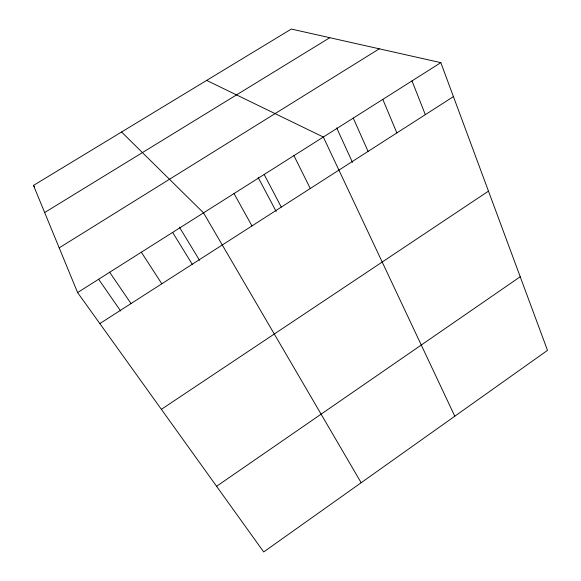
<?xml version="1.0" encoding="UTF-8"?>
<svg xmlns="http://www.w3.org/2000/svg" width="581" height="581" viewBox="0 0 581 581"><rect width="100%" height="100%" fill="white"/><g stroke="black" fill="none" stroke-linecap="round" stroke-linejoin="round"><path stroke-width="0.87" d="M216.59 486.297L520.213 276.752M161.373 409.336L488.476 191.142M99.845 323.573L453.434 96.613M77.593 292.563L440.841 62.654L547.505 350.365L263.694 551.95L77.593 292.563L33.495 185.412L291.321 29.05L440.841 62.654M59.197 247.855L379.277 48.819M44.657 212.53L329.805 37.7M206.633 80.41L323.334 137.029L454.792 416.214M121.56 132.01L203.524 212.864L361.15 482.724M33.495 185.412L34.504 186.871M98.647 279.287L120.637 310.973M109.671 272.257L131.023 303.565M141.35 252.212L161.816 283.797M172.63 232.415L192.238 264.268M179.398 227.142L199.559 260.303M234.034 193.553L251.972 225.929M258.175 177.546L276.157 211.426M264.166 174.482L281.298 207.105M293.928 155.643L310.283 188.498M336.66 127.878L352.5 162.411M353.263 118.088L368.071 151.409M382.814 99.38L396.867 132.926M412.009 80.904L425.321 114.66"/></g></svg>
